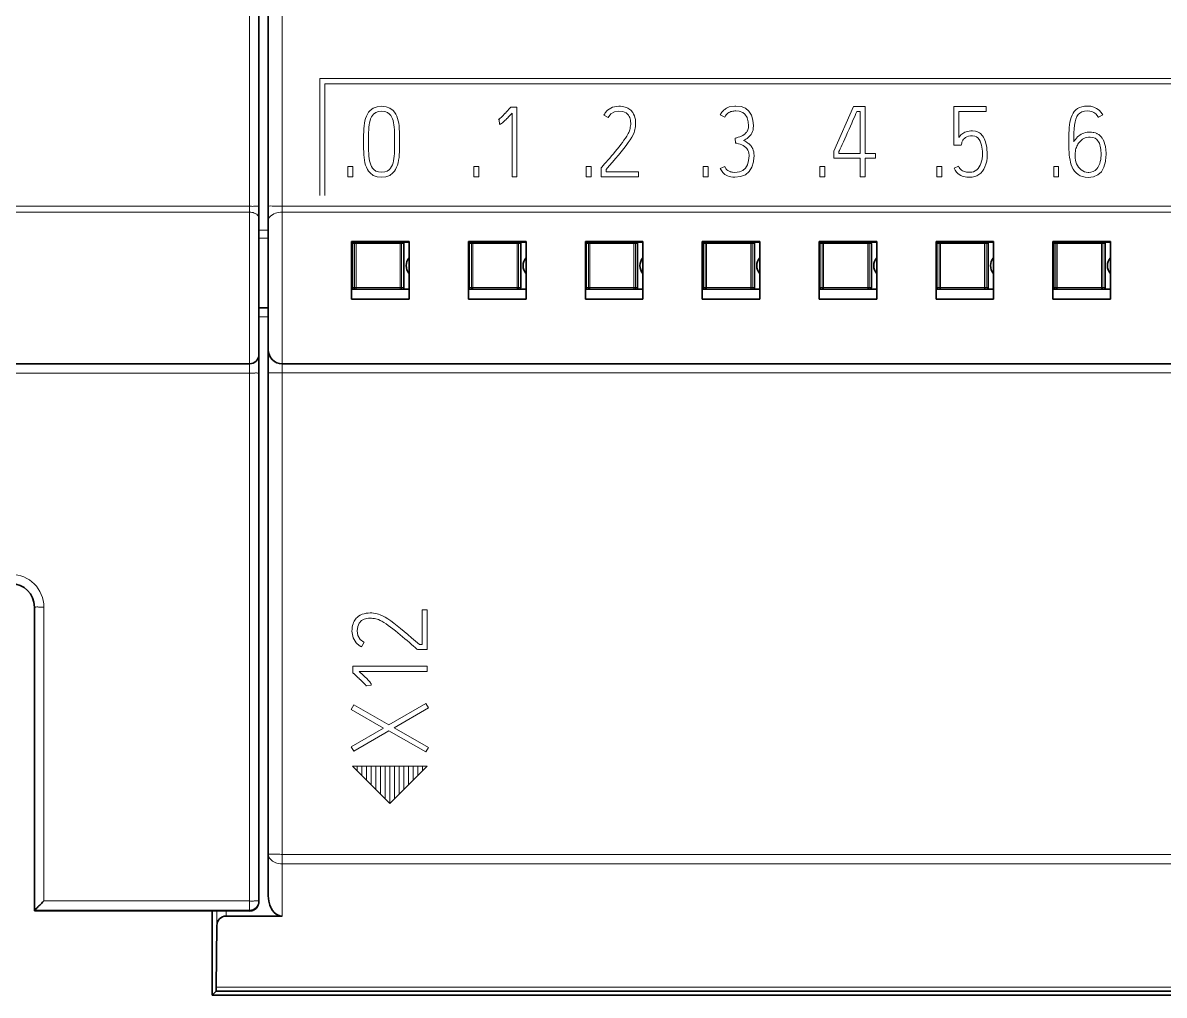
# Model space of a CAD drawing. Header units: millimetres. Extents: x -159 to 71007, y -220 to 29306.
# Drawn here: x 68997.5 to 69094.6, y 27949.7 to 28032.5 of the extents above; entities that cross this region are included whole.
import ezdxf

# ---------------------------------------------------------------- set-up
doc = ezdxf.new("R2010")
doc.units = ezdxf.units.MM
doc.layers.add('Layer 1', color=7, linetype='Continuous')

msp = doc.modelspace()

# ---------------------------------------------------------------- linework, layer by layer
at = {"layer": 'Layer 1', "color": 7, "lineweight": 35}
for points in [[(69018.364, 28167.017), (69018.364, 27958.176)], [(69017.568, 27957.689), (69017.568, 28163.795)], [(69025.463, 28013.853), (69030.362, 28013.853)], [(69025.463, 28008.953), (69025.463, 28013.853)], [(69025.464, 28013.791), (69030.362, 28013.791)], [(69025.526, 28013.672), (69025.528, 28013.683), (69025.531, 28013.702), (69025.535, 28013.713), (69025.543, 28013.731), (69025.55, 28013.742), (69025.562, 28013.756), (69025.57, 28013.764), (69025.585, 28013.776), (69025.597, 28013.781), (69025.614, 28013.787), (69025.626, 28013.789), (69025.644, 28013.791)], [(69025.526, 28013.672), (69025.526, 28009.931)], [(69029.783, 28013.791), (69029.796, 28013.789), (69029.815, 28013.786), (69029.826, 28013.783), (69029.844, 28013.774), (69029.854, 28013.768), (69029.867, 28013.756), (69029.876, 28013.747), (69029.887, 28013.731), (69029.894, 28013.719), (69029.9, 28013.702), (69029.902, 28013.69), (69029.904, 28013.672)], [(69029.902, 28013.672), (69029.902, 28009.931)], [(69030.362, 28013.853), (69030.362, 28008.953)], [(69035.41, 28013.853), (69040.31, 28013.853)], [(69035.41, 28013.853), (69035.41, 28008.953)], [(69035.41, 28013.791), (69040.31, 28013.791)], [(69035.473, 28013.672), (69035.473, 28013.683), (69035.476, 28013.702), (69035.479, 28013.713), (69035.488, 28013.731), (69035.494, 28013.742), (69035.506, 28013.756), (69035.516, 28013.764), (69035.531, 28013.776), (69035.543, 28013.781), (69035.562, 28013.787), (69035.574, 28013.789), (69035.592, 28013.791)], [(69035.473, 28013.672), (69035.473, 28009.931)], [(69039.731, 28013.791), (69039.742, 28013.789), (69039.761, 28013.786), (69039.773, 28013.783), (69039.79, 28013.774), (69039.801, 28013.768), (69039.815, 28013.756), (69039.823, 28013.747), (69039.835, 28013.731), (69039.84, 28013.719), (69039.847, 28013.702), (69039.851, 28013.69), (69039.852, 28013.672)], [(69039.849, 28013.672), (69039.849, 28009.931)], [(69040.31, 28008.953), (69040.31, 28013.853)], [(69045.356, 28013.853), (69050.257, 28013.853)], [(69045.356, 28008.953), (69045.356, 28013.853)], [(69045.359, 28013.791), (69050.257, 28013.791)], [(69045.421, 28013.672), (69045.422, 28013.683), (69045.426, 28013.702), (69045.429, 28013.713), (69045.437, 28013.731), (69045.444, 28013.742), (69045.456, 28013.756), (69045.465, 28013.764), (69045.48, 28013.776), (69045.491, 28013.781), (69045.509, 28013.787), (69045.52, 28013.789), (69045.539, 28013.791)], [(69045.421, 28013.672), (69045.421, 28009.931)], [(69049.677, 28013.791), (69049.691, 28013.789), (69049.709, 28013.786), (69049.721, 28013.783), (69049.738, 28013.774), (69049.748, 28013.768), (69049.761, 28013.756), (69049.77, 28013.747), (69049.78, 28013.731), (69049.787, 28013.719), (69049.794, 28013.702), (69049.795, 28013.69), (69049.797, 28013.672)], [(69049.797, 28013.672), (69049.797, 28009.931)], [(69050.257, 28008.953), (69050.257, 28013.853)], [(69055.305, 28013.853), (69060.205, 28013.853)], [(69055.305, 28013.853), (69055.305, 28008.953)], [(69055.305, 28013.791), (69060.205, 28013.791)], [(69055.367, 28013.672), (69055.367, 28013.683), (69055.371, 28013.702), (69055.374, 28013.713), (69055.382, 28013.731), (69055.389, 28013.742), (69055.401, 28013.756), (69055.411, 28013.764), (69055.426, 28013.776), (69055.438, 28013.781), (69055.456, 28013.787), (69055.468, 28013.789), (69055.486, 28013.791)], [(69055.367, 28013.672), (69055.367, 28009.931)], [(69059.625, 28013.791), (69059.637, 28013.789), (69059.656, 28013.786), (69059.667, 28013.783), (69059.684, 28013.774), (69059.696, 28013.768), (69059.71, 28013.756), (69059.718, 28013.747), (69059.73, 28013.731), (69059.735, 28013.719), (69059.741, 28013.702), (69059.745, 28013.69), (69059.747, 28013.672)], [(69059.743, 28013.672), (69059.743, 28009.931)], [(69060.205, 28013.853), (69060.205, 28008.953)], [(69065.251, 28013.853), (69070.151, 28013.853)], [(69065.251, 28013.853), (69065.251, 28008.953)], [(69065.253, 28013.791), (69070.151, 28013.791)], [(69065.315, 28013.672), (69065.317, 28013.683), (69065.32, 28013.702), (69065.324, 28013.713), (69065.332, 28013.731), (69065.339, 28013.742), (69065.35, 28013.756), (69065.359, 28013.764), (69065.374, 28013.776), (69065.386, 28013.781), (69065.403, 28013.787), (69065.414, 28013.789), (69065.433, 28013.791)], [(69065.315, 28013.672), (69065.315, 28009.931)], [(69069.572, 28013.791), (69069.585, 28013.789), (69069.604, 28013.786), (69069.616, 28013.783), (69069.632, 28013.774), (69069.642, 28013.768), (69069.656, 28013.756), (69069.664, 28013.747), (69069.674, 28013.731), (69069.681, 28013.719), (69069.688, 28013.702), (69069.69, 28013.69), (69069.691, 28013.672)], [(69069.691, 28013.672), (69069.691, 28009.931)], [(69070.151, 28008.953), (69070.151, 28013.853)], [(69075.199, 28013.853), (69080.099, 28013.853)], [(69075.199, 28008.953), (69075.199, 28013.853)], [(69075.199, 28013.791), (69080.099, 28013.791)], [(69075.262, 28013.672), (69075.262, 28013.683), (69075.265, 28013.702), (69075.268, 28013.713), (69075.277, 28013.731), (69075.284, 28013.742), (69075.295, 28013.756), (69075.306, 28013.764), (69075.321, 28013.776), (69075.332, 28013.781), (69075.351, 28013.787), (69075.362, 28013.789), (69075.381, 28013.791)], [(69075.262, 28013.672), (69075.262, 28009.931)], [(69079.519, 28013.791), (69079.532, 28013.789), (69079.55, 28013.786), (69079.562, 28013.783), (69079.578, 28013.774), (69079.591, 28013.768), (69079.604, 28013.756), (69079.613, 28013.747), (69079.624, 28013.731), (69079.629, 28013.719), (69079.636, 28013.702), (69079.639, 28013.69), (69079.641, 28013.672)], [(69079.637, 28013.672), (69079.637, 28009.931)], [(69080.099, 28013.853), (69080.099, 28008.953)], [(69085.146, 28013.853), (69090.045, 28013.853)], [(69085.146, 28013.853), (69085.146, 28008.953)], [(69085.147, 28013.791), (69090.045, 28013.791)], [(69085.209, 28013.672), (69085.211, 28013.683), (69085.215, 28013.702), (69085.218, 28013.713), (69085.226, 28013.731), (69085.233, 28013.742), (69085.245, 28013.756), (69085.253, 28013.764), (69085.268, 28013.776), (69085.28, 28013.781), (69085.297, 28013.787), (69085.309, 28013.789), (69085.327, 28013.791)], [(69085.209, 28013.672), (69085.209, 28009.931)], [(69089.466, 28013.791), (69089.479, 28013.789), (69089.498, 28013.786), (69089.509, 28013.783), (69089.527, 28013.774), (69089.537, 28013.768), (69089.55, 28013.756), (69089.559, 28013.747), (69089.568, 28013.731), (69089.575, 28013.719), (69089.582, 28013.702), (69089.586, 28013.69), (69089.588, 28013.672)], [(69089.586, 28013.672), (69089.586, 28009.931)], [(69090.047, 28008.953), (69090.047, 28013.853)], [(69030.359, 28009.812), (69025.466, 28009.812)], [(69025.646, 28009.812), (69025.633, 28009.812), (69025.614, 28009.816), (69025.602, 28009.819), (69025.585, 28009.826), (69025.575, 28009.833), (69025.562, 28009.844), (69025.553, 28009.853), (69025.543, 28009.87), (69025.537, 28009.881), (69025.53, 28009.899), (69025.528, 28009.91), (69025.526, 28009.929)], [(69029.902, 28009.932), (69029.9, 28009.92), (69029.898, 28009.902), (69029.894, 28009.89), (69029.885, 28009.873), (69029.878, 28009.862), (69029.867, 28009.848), (69029.859, 28009.84), (69029.844, 28009.828), (69029.832, 28009.822), (69029.815, 28009.816), (69029.803, 28009.812), (69029.785, 28009.811)], [(69040.307, 28009.812), (69035.416, 28009.812)], [(69035.592, 28009.812), (69035.581, 28009.812), (69035.562, 28009.816), (69035.55, 28009.819), (69035.534, 28009.826), (69035.522, 28009.833), (69035.508, 28009.844), (69035.5, 28009.853), (69035.488, 28009.87), (69035.483, 28009.881), (69035.476, 28009.899), (69035.473, 28009.91), (69035.471, 28009.929)], [(69039.849, 28009.932), (69039.849, 28009.92), (69039.845, 28009.902), (69039.842, 28009.89), (69039.834, 28009.873), (69039.827, 28009.862), (69039.815, 28009.848), (69039.805, 28009.84), (69039.79, 28009.828), (69039.778, 28009.822), (69039.76, 28009.816), (69039.748, 28009.812), (69039.729, 28009.811)], [(69050.254, 28009.812), (69045.36, 28009.812)], [(69045.54, 28009.812), (69045.527, 28009.812), (69045.509, 28009.816), (69045.496, 28009.819), (69045.48, 28009.826), (69045.47, 28009.833), (69045.456, 28009.844), (69045.448, 28009.853), (69045.436, 28009.87), (69045.429, 28009.881), (69045.422, 28009.899), (69045.421, 28009.91), (69045.419, 28009.929)], [(69049.797, 28009.932), (69049.795, 28009.92), (69049.792, 28009.902), (69049.788, 28009.89), (69049.78, 28009.873), (69049.773, 28009.862), (69049.761, 28009.848), (69049.753, 28009.84), (69049.738, 28009.828), (69049.726, 28009.822), (69049.707, 28009.816), (69049.696, 28009.812), (69049.677, 28009.811)], [(69060.201, 28009.812), (69055.31, 28009.812)], [(69055.486, 28009.812), (69055.475, 28009.812), (69055.456, 28009.816), (69055.445, 28009.819), (69055.427, 28009.826), (69055.416, 28009.833), (69055.403, 28009.844), (69055.394, 28009.853), (69055.384, 28009.87), (69055.377, 28009.881), (69055.371, 28009.899), (69055.367, 28009.91), (69055.365, 28009.929)], [(69059.743, 28009.932), (69059.743, 28009.92), (69059.74, 28009.902), (69059.736, 28009.89), (69059.728, 28009.873), (69059.721, 28009.862), (69059.71, 28009.848), (69059.701, 28009.84), (69059.684, 28009.828), (69059.672, 28009.822), (69059.654, 28009.816), (69059.642, 28009.812), (69059.623, 28009.811)], [(69070.147, 28009.812), (69065.254, 28009.812)], [(69065.435, 28009.812), (69065.421, 28009.812), (69065.403, 28009.816), (69065.391, 28009.819), (69065.374, 28009.826), (69065.364, 28009.833), (69065.35, 28009.844), (69065.342, 28009.853), (69065.331, 28009.87), (69065.324, 28009.881), (69065.317, 28009.899), (69065.315, 28009.91), (69065.313, 28009.929)], [(69069.691, 28009.932), (69069.69, 28009.92), (69069.686, 28009.902), (69069.683, 28009.89), (69069.674, 28009.873), (69069.668, 28009.862), (69069.656, 28009.848), (69069.647, 28009.84), (69069.632, 28009.828), (69069.62, 28009.822), (69069.602, 28009.816), (69069.59, 28009.812), (69069.572, 28009.811)], [(69080.096, 28009.812), (69075.204, 28009.812)], [(69075.381, 28009.812), (69075.369, 28009.812), (69075.351, 28009.816), (69075.339, 28009.819), (69075.322, 28009.826), (69075.312, 28009.833), (69075.297, 28009.844), (69075.288, 28009.853), (69075.278, 28009.87), (69075.271, 28009.881), (69075.265, 28009.899), (69075.262, 28009.91), (69075.26, 28009.929)], [(69079.637, 28009.932), (69079.637, 28009.92), (69079.634, 28009.902), (69079.631, 28009.89), (69079.622, 28009.873), (69079.616, 28009.862), (69079.604, 28009.848), (69079.595, 28009.84), (69079.578, 28009.828), (69079.567, 28009.822), (69079.55, 28009.816), (69079.536, 28009.812), (69079.518, 28009.811)], [(69090.042, 28009.812), (69085.149, 28009.812)], [(69085.329, 28009.812), (69085.316, 28009.812), (69085.297, 28009.816), (69085.285, 28009.819), (69085.268, 28009.826), (69085.259, 28009.833), (69085.245, 28009.844), (69085.237, 28009.853), (69085.224, 28009.87), (69085.22, 28009.881), (69085.213, 28009.899), (69085.211, 28009.91), (69085.209, 28009.929)], [(69089.586, 28009.932), (69089.584, 28009.92), (69089.581, 28009.902), (69089.577, 28009.89), (69089.568, 28009.873), (69089.562, 28009.862), (69089.55, 28009.848), (69089.542, 28009.84), (69089.527, 28009.828), (69089.515, 28009.822), (69089.496, 28009.816), (69089.485, 28009.812), (69089.466, 28009.811)], [(69025.463, 28008.953), (69030.362, 28008.953)], [(69035.41, 28008.953), (69040.31, 28008.953)], [(69045.356, 28008.953), (69050.257, 28008.953)], [(69055.305, 28008.953), (69060.205, 28008.953)], [(69065.251, 28008.953), (69070.151, 28008.953)], [(69075.199, 28008.953), (69080.099, 28008.953)], [(69085.146, 28008.953), (69090.045, 28008.953)], [(69017.568, 28008.221), (69018.364, 28008.221)], [(68879.102, 28003.446), (69016.773, 28003.446)], [(69019.559, 28003.446), (69203.78, 28003.446)], [(68998.468, 27956.892), (68998.468, 27982.756)], [(68999.265, 27957.743), (68999.241, 27957.719), (68999.164, 27957.64), (68999.085, 27957.561), (68999.005, 27957.483), (68998.999, 27957.476), (68998.916, 27957.399), (68998.837, 27957.322), (68998.763, 27957.241), (68998.729, 27957.202), (68998.657, 27957.119), (68998.564, 27957.047), (68998.548, 27957.038), (68998.47, 27956.961)], [(69017.517, 27957.411), (69017.504, 27957.377), (69017.461, 27957.291), (69017.446, 27957.266), (69017.391, 27957.187), (69017.325, 27957.116), (69017.252, 27957.054), (69017.171, 27957), (69017.143, 27956.985), (69017.056, 27956.945), (69016.963, 27956.916), (69016.869, 27956.897), (69016.774, 27956.89)], [(69017.568, 27957.689), (69017.568, 27957.66), (69017.566, 27957.633), (69017.564, 27957.605), (69017.561, 27957.576), (69017.557, 27957.548), (69017.551, 27957.52), (69017.544, 27957.492), (69017.535, 27957.465), (69017.527, 27957.438), (69017.517, 27957.411)], [(69019.559, 27956.455), (69019.426, 27956.464), (69019.205, 27956.532), (69019.051, 27956.618), (69018.875, 27956.766), (69018.73, 27956.938), (69018.61, 27957.135), (69018.587, 27957.182), (69018.497, 27957.394), (69018.432, 27957.615), (69018.41, 27957.719), (69018.378, 27957.947), (69018.367, 27958.178)], [(68998.468, 27956.892), (69016.773, 27956.892)], [(69013.589, 27949.73), (69013.589, 27956.892)], [(69019.559, 27956.455), (69014.784, 27956.455)], [(69013.939, 27950.407), (69013.987, 27955.664)], [(69013.589, 27949.73), (69013.931, 27950.072)], [(69194.628, 27949.73), (69013.589, 27949.73)], [(69013.931, 27950.074), (69013.934, 27950.079), (69013.932, 27950.114), (69013.931, 27950.128), (69013.93, 27950.161), (69013.932, 27950.195), (69013.936, 27950.227), (69013.938, 27950.241), (69013.939, 27950.272), (69013.941, 27950.306), (69013.939, 27950.34), (69013.939, 27950.374), (69013.939, 27950.407)], [(69115.682, 27950.074), (69013.931, 27950.074)]]:
    msp.add_lwpolyline(points, dxfattribs=at)
at = {"layer": 'Layer 1', "color": 7, "lineweight": 18}
for points in [[(69019.559, 28167.027), (69019.559, 27956.455)], [(69016.773, 27956.892), (69016.773, 28164.59)], [(69029.532, 28022.383), (69029.53, 28022.664), (69029.527, 28022.936), (69029.523, 28023.197), (69029.513, 28023.448), (69029.495, 28023.687), (69029.466, 28023.913), (69029.427, 28024.126), (69029.373, 28024.329), (69029.306, 28024.517), (69029.221, 28024.693), (69029.114, 28024.852), (69028.986, 28024.998), (69028.717, 28025.2), (69028.391, 28025.322), (69028.011, 28025.363), (69027.63, 28025.322), (69027.305, 28025.2), (69027.034, 28024.998), (69026.906, 28024.852), (69026.8, 28024.693), (69026.715, 28024.517), (69026.648, 28024.329), (69026.593, 28024.126), (69026.55, 28023.913), (69026.52, 28023.687), (69026.498, 28023.448), (69026.488, 28023.197), (69026.483, 28022.936), (69026.48, 28022.664), (69026.48, 28022.383)], [(69047.117, 28019.974), (69047.387, 28020.291), (69047.649, 28020.601), (69047.909, 28020.906), (69048.16, 28021.201), (69048.395, 28021.486), (69048.617, 28021.76), (69048.822, 28022.021), (69049.005, 28022.27), (69049.166, 28022.506), (69049.305, 28022.727), (69049.413, 28022.932), (69049.493, 28023.122), (69049.536, 28023.242), (69049.569, 28023.37), (69049.596, 28023.505), (69049.618, 28023.643), (69049.63, 28023.783), (69049.633, 28023.926), (69049.626, 28024.086), (69049.608, 28024.244), (69049.576, 28024.403), (69049.529, 28024.556), (69049.462, 28024.701), (69049.378, 28024.837), (69049.33, 28024.9), (69049.275, 28024.962), (69049.212, 28025.026), (69049.14, 28025.087), (69049.058, 28025.144), (69048.966, 28025.196), (69048.864, 28025.244), (69048.753, 28025.285), (69048.63, 28025.322), (69048.496, 28025.349), (69048.352, 28025.366), (69048.192, 28025.371), (69047.661, 28025.287), (69047.239, 28025.031), (69047.13, 28024.921)], [(69058.812, 28022.458), (69058.911, 28022.51), (69059.011, 28022.566), (69059.11, 28022.629), (69059.206, 28022.697), (69059.298, 28022.776), (69059.383, 28022.865), (69059.46, 28022.964), (69059.526, 28023.076), (69059.582, 28023.2), (69059.623, 28023.34), (69059.647, 28023.5), (69059.656, 28023.684), (69059.657, 28023.697), (69059.614, 28024.189), (69059.484, 28024.608), (69059.268, 28024.943), (69058.972, 28025.187), (69058.603, 28025.334), (69058.16, 28025.383), (69058.076, 28025.381), (69057.588, 28025.299), (69057.412, 28025.226)], [(69066.508, 28021.554), (69068.178, 28025.329)], [(69068.178, 28025.329), (69069.164, 28025.329)], [(69069.164, 28025.329), (69069.164, 28021.355)], [(69076.719, 28025.329), (69079.476, 28025.329)], [(69076.719, 28022.051), (69076.719, 28025.329)], [(69079.476, 28025.329), (69079.476, 28024.915)], [(69089.398, 28024.619), (69089.254, 28024.843), (69089.074, 28025.029), (69088.86, 28025.179), (69088.618, 28025.29), (69088.357, 28025.356), (69088.075, 28025.378), (69087.823, 28025.365), (69087.601, 28025.322), (69087.407, 28025.253), (69087.239, 28025.161), (69087.091, 28025.048), (69086.965, 28024.915), (69086.857, 28024.763), (69086.768, 28024.595), (69086.695, 28024.409), (69086.638, 28024.211), (69086.592, 28024.002), (69086.559, 28023.781), (69086.535, 28023.552), (69086.518, 28023.315), (69086.51, 28023.07), (69086.507, 28022.821), (69086.503, 28022.572), (69086.501, 28022.325), (69086.503, 28022.12), (69086.507, 28021.906), (69086.51, 28021.686), (69086.52, 28021.46), (69086.538, 28021.234), (69086.564, 28021.011), (69086.601, 28020.79), (69086.65, 28020.576), (69086.71, 28020.368), (69086.784, 28020.172), (69086.845, 28020.05)], [(69026.899, 28022.383), (69026.901, 28022.643), (69026.904, 28022.89), (69026.907, 28023.128), (69026.916, 28023.353), (69026.931, 28023.569), (69026.953, 28023.773), (69026.983, 28023.963), (69027.024, 28024.14), (69027.076, 28024.302), (69027.143, 28024.45), (69027.227, 28024.583), (69027.329, 28024.701), (69027.507, 28024.834), (69027.733, 28024.915), (69028.007, 28024.942), (69028.277, 28024.915), (69028.503, 28024.834), (69028.685, 28024.701), (69028.783, 28024.583), (69028.865, 28024.45), (69028.932, 28024.302), (69028.986, 28024.14), (69029.03, 28023.963), (69029.06, 28023.773), (69029.082, 28023.569), (69029.097, 28023.353), (69029.105, 28023.128), (69029.111, 28022.89), (69029.112, 28022.643), (69029.114, 28022.383)], [(69038.949, 28025.23), (69038.944, 28025.223), (69038.85, 28025.119), (69038.843, 28025.112), (69038.749, 28025.007), (69038.74, 28024.999), (69038.645, 28024.895), (69038.638, 28024.888), (69038.542, 28024.785), (69038.54, 28024.784), (69038.442, 28024.681), (69038.348, 28024.583), (69038.261, 28024.494), (69038.178, 28024.414), (69038.104, 28024.346), (69038.04, 28024.29), (69037.991, 28024.251), (69037.956, 28024.228)], [(69038.031, 28023.823), (69038.055, 28023.825), (69038.084, 28023.832), (69038.117, 28023.84), (69038.159, 28023.858), (69038.217, 28023.895), (69038.287, 28023.95), (69038.373, 28024.024), (69038.478, 28024.12), (69038.494, 28024.137), (69038.599, 28024.239), (69038.641, 28024.281), (69038.744, 28024.386), (69038.814, 28024.46), (69038.916, 28024.566), (69038.917, 28024.566), (69039.017, 28024.674), (69039.116, 28024.782)], [(69038.949, 28025.23), (69039.008, 28025.296)], [(69039.008, 28025.296), (69039.531, 28025.296)], [(69039.116, 28019.353), (69039.116, 28024.784)], [(69039.531, 28025.296), (69039.531, 28019.351)], [(69047.299, 28024.403), (69046.927, 28024.593)], [(69047.134, 28024.911), (69047.11, 28024.883), (69047.086, 28024.852), (69047.063, 28024.822), (69047.041, 28024.791), (69047.019, 28024.758), (69046.999, 28024.726), (69046.981, 28024.694), (69046.962, 28024.66), (69046.945, 28024.627), (69046.928, 28024.593)], [(69047.299, 28024.403), (69047.306, 28024.413), (69047.524, 28024.706), (69047.821, 28024.888), (69047.833, 28024.891), (69048.193, 28024.948), (69048.543, 28024.91), (69048.823, 28024.792), (69049.029, 28024.593), (69049.089, 28024.495), (69049.136, 28024.392), (69049.17, 28024.283), (69049.192, 28024.169), (69049.206, 28024.051), (69049.21, 28023.931), (69049.208, 28023.81), (69049.195, 28023.692), (69049.177, 28023.576), (69049.153, 28023.463), (69049.127, 28023.358), (69049.095, 28023.261), (69049.04, 28023.128), (69049.005, 28023.054)], [(69057.41, 28025.223), (69057.351, 28025.191), (69057.279, 28025.147), (69057.21, 28025.098), (69057.144, 28025.046), (69057.131, 28025.035), (69057.068, 28024.977), (69057.011, 28024.915), (69056.959, 28024.851), (69056.912, 28024.782), (69056.868, 28024.71), (69056.831, 28024.634)], [(69057.213, 28024.445), (69056.832, 28024.635)], [(69057.213, 28024.445), (69057.272, 28024.548), (69057.336, 28024.637), (69057.409, 28024.712), (69057.484, 28024.775), (69057.564, 28024.828), (69057.645, 28024.869), (69057.728, 28024.902), (69057.815, 28024.927), (69057.902, 28024.943), (69057.989, 28024.955), (69058.076, 28024.962), (69058.16, 28024.965), (69058.431, 28024.942), (69058.758, 28024.822), (69058.921, 28024.688), (69059.115, 28024.394), (69059.126, 28024.368), (69059.216, 28024.03), (69059.235, 28023.682), (69059.222, 28023.512), (69059.189, 28023.362), (69059.148, 28023.266)], [(69066.921, 28021.464), (69066.937, 28021.501), (69066.978, 28021.59), (69067.04, 28021.73), (69067.119, 28021.908), (69067.21, 28022.112), (69067.313, 28022.341), (69067.424, 28022.59), (69067.542, 28022.855), (69067.665, 28023.131), (69067.79, 28023.411), (69067.909, 28023.678), (69068.022, 28023.934), (69068.126, 28024.174), (69068.221, 28024.39), (69068.305, 28024.583), (69068.374, 28024.741), (69068.423, 28024.852), (69068.45, 28024.915)], [(69068.741, 28024.915), (69068.452, 28024.915)], [(69068.741, 28021.355), (69068.741, 28024.915)], [(69079.476, 28024.915), (69077.133, 28024.915)], [(69077.133, 28024.915), (69077.133, 28022.713)], [(69086.923, 28022.325), (69086.926, 28022.727), (69086.934, 28023.099), (69086.951, 28023.439), (69086.98, 28023.749), (69087.028, 28024.026), (69087.096, 28024.27), (69087.185, 28024.479), (69087.3, 28024.651), (69087.44, 28024.787), (69087.61, 28024.886), (69087.821, 28024.945), (69088.072, 28024.965), (69088.274, 28024.948), (69088.462, 28024.902), (69088.636, 28024.822), (69088.789, 28024.714), (69088.917, 28024.579), (69089.018, 28024.416)], [(69089.398, 28024.619), (69089.018, 28024.42)], [(69038.008, 28024.244), (69037.957, 28024.228)], [(69038.031, 28023.823), (69038.008, 28024.246)], [(69049.005, 28023.052), (69048.966, 28022.98), (69048.872, 28022.818), (69048.761, 28022.646), (69048.639, 28022.467), (69048.506, 28022.284), (69048.365, 28022.095), (69048.215, 28021.903), (69048.057, 28021.708), (69047.895, 28021.514), (69047.735, 28021.324), (69047.577, 28021.137), (69047.422, 28020.957), (69047.272, 28020.781), (69047.125, 28020.613), (69046.989, 28020.455), (69046.864, 28020.312), (69046.753, 28020.181)], [(69059.147, 28023.266), (69059.13, 28023.235), (69059.126, 28023.229), (69059.054, 28023.126), (69059.051, 28023.122), (69058.965, 28023.032), (69058.961, 28023.028), (69058.864, 28022.949), (69058.859, 28022.945), (69058.751, 28022.88), (69058.743, 28022.877), (69058.63, 28022.823), (69058.617, 28022.816), (69058.499, 28022.772), (69058.484, 28022.767), (69058.364, 28022.728), (69058.35, 28022.725), (69058.231, 28022.688), (69058.219, 28022.685), (69058.099, 28022.649)], [(69058.124, 28022.233), (69058.101, 28022.646)], [(69059.597, 28021.75), (69059.588, 28021.769), (69059.538, 28021.865), (69059.529, 28021.88), (69059.468, 28021.969), (69059.458, 28021.983), (69059.388, 28022.065), (69059.375, 28022.08), (69059.295, 28022.154), (69059.275, 28022.171), (69059.189, 28022.235), (69059.162, 28022.252), (69059.071, 28022.311), (69059.039, 28022.331), (69058.945, 28022.385), (69058.906, 28022.407), (69058.812, 28022.459)], [(69076.735, 28020.089), (69076.83, 28019.911), (69076.935, 28019.761), (69077.054, 28019.641), (69077.178, 28019.547), (69077.305, 28019.471), (69077.434, 28019.414), (69077.563, 28019.373), (69077.685, 28019.344), (69077.803, 28019.331), (69077.911, 28019.325), (69078.002, 28019.321), (69078.076, 28019.319), (69078.285, 28019.334), (69078.484, 28019.378), (69078.671, 28019.451), (69078.844, 28019.554), (69078.999, 28019.682), (69079.138, 28019.837), (69079.257, 28020.017), (69079.36, 28020.22), (69079.444, 28020.446), (69079.506, 28020.694), (69079.543, 28020.961), (69079.556, 28021.25), (69079.556, 28021.27), (69079.519, 28021.846), (69079.41, 28022.344), (69079.301, 28022.616)], [(69079.302, 28022.616), (69079.23, 28022.743), (69079.161, 28022.846), (69078.982, 28023.037), (69078.908, 28023.094), (69078.674, 28023.213), (69078.566, 28023.242), (69078.307, 28023.271), (69078.157, 28023.266), (69078.017, 28023.25), (69077.887, 28023.225), (69077.768, 28023.192), (69077.66, 28023.15), (69077.56, 28023.1), (69077.471, 28023.045), (69077.389, 28022.986), (69077.313, 28022.922), (69077.246, 28022.855), (69077.185, 28022.786), (69077.131, 28022.715)], [(69077.382, 28022.233), (69077.386, 28022.257), (69077.397, 28022.296), (69077.416, 28022.351), (69077.445, 28022.417), (69077.489, 28022.486), (69077.547, 28022.558), (69077.623, 28022.631), (69077.717, 28022.698), (69077.83, 28022.759), (69077.965, 28022.806), (69078.125, 28022.834), (69078.31, 28022.845), (69078.486, 28022.824), (69078.634, 28022.764), (69078.756, 28022.663), (69078.859, 28022.533), (69078.944, 28022.386), (69079.011, 28022.223), (69079.063, 28022.051), (69079.1, 28021.876), (69079.124, 28021.697), (69079.138, 28021.527), (69079.146, 28021.377), (69079.149, 28021.246), (69079.141, 28021.051), (69079.134, 28020.987)], [(69086.843, 28020.054), (69086.877, 28019.995), (69086.99, 28019.83), (69087.123, 28019.683), (69087.278, 28019.558), (69087.455, 28019.454), (69087.657, 28019.377), (69087.889, 28019.329), (69088.15, 28019.312), (69088.595, 28019.366), (69088.967, 28019.527), (69089.269, 28019.793), (69089.49, 28020.173), (69089.623, 28020.672), (69089.631, 28020.722), (69089.668, 28021.292), (69089.666, 28021.383), (69089.612, 28021.95), (69089.448, 28022.469), (69089.41, 28022.538)], [(69088.14, 28023.153), (69088.061, 28023.146), (69087.91, 28023.12), (69087.761, 28023.077), (69087.697, 28023.054), (69087.557, 28022.988), (69087.428, 28022.905), (69087.361, 28022.853), (69087.246, 28022.749), (69087.14, 28022.638), (69087.057, 28022.54), (69086.985, 28022.436), (69086.924, 28022.322)], [(69088.206, 28019.735), (69088.149, 28019.734), (69087.984, 28019.747), (69087.829, 28019.789), (69087.686, 28019.862), (69087.554, 28019.954), (69087.436, 28020.062), (69087.33, 28020.185), (69087.239, 28020.32), (69087.162, 28020.464), (69087.103, 28020.619), (69087.059, 28020.778), (69087.032, 28020.933), (69087.024, 28021.083), (69087.027, 28021.243), (69087.037, 28021.388), (69087.054, 28021.521), (69087.076, 28021.644), (69087.104, 28021.756), (69087.14, 28021.861), (69087.181, 28021.957), (69087.226, 28022.046), (69087.276, 28022.129), (69087.33, 28022.208), (69087.389, 28022.287), (69087.453, 28022.364), (69087.662, 28022.555), (69087.901, 28022.676), (69088.172, 28022.728)], [(69088.14, 28023.153), (69088.289, 28023.161)], [(69088.305, 28022.739), (69088.172, 28022.73)], [(69088.305, 28022.739), (69088.531, 28022.717), (69088.725, 28022.651), (69088.885, 28022.542), (69089.084, 28022.255), (69089.095, 28022.229), (69089.203, 28021.837), (69089.222, 28021.694), (69089.242, 28021.29), (69089.239, 28021.15), (69089.227, 28020.995), (69089.209, 28020.825), (69089.178, 28020.652), (69089.129, 28020.482), (69089.063, 28020.316), (69088.978, 28020.163), (69088.868, 28020.025), (69088.736, 28019.904), (69088.575, 28019.809), (69088.379, 28019.752), (69088.206, 28019.734)], [(69089.405, 28022.536), (69089.342, 28022.641), (69089.259, 28022.749), (69089.166, 28022.846), (69089.143, 28022.868), (69089.037, 28022.952), (69088.922, 28023.022), (69088.885, 28023.04), (69088.76, 28023.089), (69088.631, 28023.126), (69088.558, 28023.142), (69088.423, 28023.16), (69088.289, 28023.161)], [(69026.478, 28022.292), (69026.478, 28022.383)], [(69026.478, 28022.292), (69026.478, 28022.011), (69026.482, 28021.741), (69026.487, 28021.482), (69026.497, 28021.234), (69026.519, 28020.997), (69026.549, 28020.771), (69026.591, 28020.558), (69026.646, 28020.355), (69026.714, 28020.166), (69026.8, 28019.991), (69026.909, 28019.831), (69027.04, 28019.687), (69027.307, 28019.484), (69027.628, 28019.363), (69028.009, 28019.321), (69028.385, 28019.363), (69028.705, 28019.484), (69028.969, 28019.687), (69029.097, 28019.831), (69029.205, 28019.991), (69029.292, 28020.166), (69029.363, 28020.355), (69029.421, 28020.558), (69029.463, 28020.771), (69029.495, 28020.997), (69029.515, 28021.234), (69029.527, 28021.482), (69029.53, 28021.741), (69029.534, 28022.011), (69029.535, 28022.292)], [(69029.118, 28022.292), (69029.116, 28022.041), (69029.114, 28021.799), (69029.109, 28021.563), (69029.101, 28021.337), (69029.084, 28021.122), (69029.06, 28020.917), (69029.027, 28020.726), (69028.983, 28020.547), (69028.927, 28020.381), (69028.858, 28020.229), (69028.772, 28020.094), (69028.669, 28019.976), (69028.493, 28019.846), (69028.272, 28019.769), (69028.007, 28019.742), (69027.738, 28019.769), (69027.514, 28019.846), (69027.336, 28019.976), (69027.234, 28020.094), (69027.15, 28020.229), (69027.083, 28020.381), (69027.029, 28020.547), (69026.987, 28020.726), (69026.955, 28020.917), (69026.931, 28021.122), (69026.914, 28021.337), (69026.904, 28021.563), (69026.901, 28021.799), (69026.898, 28022.041), (69026.896, 28022.292)], [(69026.899, 28022.383), (69026.899, 28022.292)], [(69029.118, 28022.292), (69029.118, 28022.383)], [(69029.532, 28022.383), (69029.532, 28022.292)], [(69056.832, 28020.074), (69056.874, 28019.985), (69056.924, 28019.896), (69056.981, 28019.806), (69057.048, 28019.719), (69057.127, 28019.636), (69057.22, 28019.562), (69057.326, 28019.495), (69057.444, 28019.436), (69057.577, 28019.387), (69057.726, 28019.349), (69057.893, 28019.328), (69058.083, 28019.319), (69058.566, 28019.373), (69058.967, 28019.533), (69059.287, 28019.8), (69059.519, 28020.166), (69059.659, 28020.628), (69059.669, 28020.689), (69059.706, 28021.182), (69059.699, 28021.342), (69059.678, 28021.49), (69059.644, 28021.627), (69059.597, 28021.752)], [(69058.124, 28022.233), (69058.257, 28022.207), (69058.39, 28022.172), (69058.525, 28022.132), (69058.658, 28022.083), (69058.781, 28022.021), (69058.899, 28021.947), (69059.005, 28021.859), (69059.098, 28021.756), (69059.176, 28021.638), (69059.236, 28021.506), (69059.272, 28021.357), (69059.283, 28021.194), (69059.283, 28021.152), (69059.246, 28020.741), (69059.147, 28020.374), (69058.985, 28020.092), (69058.756, 28019.896), (69058.456, 28019.776), (69058.084, 28019.737), (69057.868, 28019.75), (69057.821, 28019.757)], [(69066.508, 28020.943), (69066.508, 28021.556)], [(69066.921, 28021.464), (69066.921, 28021.355)], [(69077.349, 28022.051), (69076.719, 28022.051)], [(69077.382, 28022.233), (69077.349, 28022.05)], [(69068.741, 28020.943), (69066.506, 28020.943)], [(69066.921, 28021.355), (69068.741, 28021.355)], [(69068.741, 28019.362), (69068.741, 28020.943)], [(69069.164, 28021.355), (69070.042, 28021.355)], [(69070.042, 28020.943), (69069.164, 28020.943)], [(69069.164, 28020.943), (69069.164, 28019.362)], [(69070.042, 28021.355), (69070.042, 28020.943)], [(69079.131, 28020.989), (69079.114, 28020.862), (69079.075, 28020.677), (69079.021, 28020.501), (69078.954, 28020.342), (69078.873, 28020.197), (69078.777, 28020.067), (69078.664, 28019.958), (69078.536, 28019.865), (69078.395, 28019.796), (69078.241, 28019.754), (69078.076, 28019.741), (69077.982, 28019.742), (69077.889, 28019.747), (69077.796, 28019.757), (69077.707, 28019.772), (69077.619, 28019.798), (69077.535, 28019.831), (69077.454, 28019.875), (69077.377, 28019.927), (69077.303, 28019.989), (69077.234, 28020.063), (69077.17, 28020.155), (69077.111, 28020.262)], [(69025.127, 28020.231), (69025.55, 28020.231)], [(69025.127, 28019.362), (69025.127, 28020.231)], [(69025.55, 28020.231), (69025.55, 28019.362)], [(69035.87, 28020.231), (69036.293, 28020.231)], [(69035.87, 28019.362), (69035.87, 28020.231)], [(69036.293, 28020.231), (69036.293, 28019.362)], [(69045.421, 28020.231), (69045.844, 28020.231)], [(69045.421, 28019.362), (69045.421, 28020.231)], [(69045.842, 28020.231), (69045.842, 28019.362)], [(69046.704, 28020.123), (69046.753, 28020.18)], [(69046.704, 28019.362), (69046.704, 28020.123)], [(69047.117, 28019.974), (69047.117, 28019.776)], [(69047.117, 28019.776), (69049.883, 28019.776)], [(69049.883, 28019.776), (69049.883, 28019.362)], [(69055.367, 28020.231), (69055.788, 28020.231)], [(69055.367, 28019.362), (69055.367, 28020.231)], [(69055.79, 28020.231), (69055.79, 28019.362)], [(69056.832, 28020.074), (69057.213, 28020.247)], [(69057.821, 28019.763), (69057.763, 28019.774), (69057.683, 28019.796), (69057.682, 28019.798), (69057.604, 28019.826), (69057.532, 28019.863), (69057.468, 28019.905), (69057.405, 28019.959), (69057.403, 28019.963), (69057.348, 28020.022), (69057.299, 28020.087), (69057.288, 28020.104), (69057.247, 28020.173), (69057.212, 28020.247)], [(69065.315, 28020.231), (69065.738, 28020.231)], [(69065.315, 28019.362), (69065.315, 28020.231)], [(69065.736, 28020.231), (69065.736, 28019.362)], [(69075.262, 28020.231), (69075.683, 28020.231)], [(69075.262, 28019.362), (69075.262, 28020.231)], [(69075.684, 28020.231), (69075.684, 28019.362)], [(69076.735, 28020.089), (69077.116, 28020.262)], [(69085.209, 28020.231), (69085.632, 28020.231)], [(69085.209, 28019.362), (69085.209, 28020.231)], [(69085.631, 28020.231), (69085.631, 28019.362)], [(69025.55, 28019.362), (69025.127, 28019.362)], [(69036.293, 28019.362), (69035.87, 28019.362)], [(69039.531, 28019.353), (69039.116, 28019.353)], [(69045.842, 28019.362), (69045.419, 28019.362)], [(69049.883, 28019.362), (69046.704, 28019.362)], [(69055.79, 28019.362), (69055.369, 28019.362)], [(69065.736, 28019.362), (69065.313, 28019.362)], [(69069.164, 28019.362), (69068.741, 28019.362)], [(69075.684, 28019.362), (69075.263, 28019.362)], [(69085.631, 28019.362), (69085.208, 28019.362)], [(68879.102, 28016.852), (69016.773, 28016.852)], [(69016.773, 28016.852), (69016.853, 28016.85), (69016.936, 28016.848), (69017.019, 28016.846), (69017.097, 28016.848), (69017.171, 28016.853), (69017.219, 28016.86), (69017.288, 28016.868), (69017.365, 28016.872), (69017.463, 28016.859), (69017.5, 28016.85), (69017.569, 28016.867)], [(69019.559, 28016.852), (69019.461, 28016.853), (69019.343, 28016.855), (69019.224, 28016.857), (69019.102, 28016.855), (69019.072, 28016.853), (69018.947, 28016.85), (69018.826, 28016.85), (69018.713, 28016.859), (69018.696, 28016.862), (69018.592, 28016.875), (69018.455, 28016.865), (69018.366, 28016.872)], [(69203.779, 28016.852), (69019.557, 28016.852)], [(68879.102, 28016.345), (69016.773, 28016.345)], [(69016.773, 28016.345), (69016.87, 28016.341), (69016.973, 28016.327), (69017.072, 28016.308), (69017.17, 28016.279), (69017.207, 28016.266), (69017.302, 28016.222), (69017.387, 28016.168), (69017.463, 28016.099), (69017.505, 28016.045), (69017.553, 28015.95), (69017.569, 28015.851)], [(69019.559, 28016.345), (69019.557, 28016.345), (69019.404, 28016.338), (69019.25, 28016.319), (69019.1, 28016.288), (69018.991, 28016.255), (69018.848, 28016.198), (69018.712, 28016.126), (69018.672, 28016.099), (69018.553, 28016.003), (69018.454, 28015.885), (69018.389, 28015.752), (69018.364, 28015.6)], [(69203.779, 28016.345), (69019.557, 28016.345)], [(69018.364, 28014.827), (69017.568, 28014.827)], [(69018.364, 28014.131), (69017.568, 28014.131)], [(69025.526, 28013.672), (69029.904, 28013.672)], [(69025.713, 28013.672), (69025.715, 28013.683), (69025.718, 28013.702), (69025.722, 28013.713), (69025.73, 28013.731), (69025.737, 28013.742), (69025.748, 28013.756), (69025.757, 28013.764), (69025.772, 28013.776), (69025.784, 28013.781), (69025.801, 28013.787), (69025.813, 28013.789), (69025.831, 28013.791)], [(69025.713, 28009.932), (69025.713, 28013.673)], [(69025.833, 28009.812), (69025.833, 28013.791)], [(69029.596, 28009.812), (69029.596, 28013.791)], [(69029.596, 28013.791), (69029.608, 28013.789), (69029.626, 28013.786), (69029.638, 28013.783), (69029.655, 28013.774), (69029.665, 28013.768), (69029.678, 28013.756), (69029.687, 28013.747), (69029.699, 28013.732), (69029.704, 28013.72), (69029.711, 28013.702), (69029.712, 28013.69), (69029.714, 28013.672)], [(69029.715, 28009.932), (69029.715, 28013.673)], [(69035.473, 28013.672), (69039.849, 28013.672)], [(69035.662, 28013.672), (69035.662, 28013.683), (69035.664, 28013.702), (69035.668, 28013.713), (69035.675, 28013.731), (69035.682, 28013.742), (69035.693, 28013.756), (69035.701, 28013.764), (69035.717, 28013.776), (69035.729, 28013.781), (69035.747, 28013.787), (69035.759, 28013.789), (69035.778, 28013.791)], [(69035.662, 28009.932), (69035.662, 28013.673)], [(69035.78, 28009.812), (69035.78, 28013.791)], [(69039.544, 28009.812), (69039.544, 28013.791)], [(69039.544, 28013.791), (69039.555, 28013.789), (69039.574, 28013.786), (69039.586, 28013.783), (69039.603, 28013.774), (69039.614, 28013.768), (69039.628, 28013.756), (69039.636, 28013.747), (69039.647, 28013.732), (69039.653, 28013.72), (69039.66, 28013.702), (69039.664, 28013.69), (69039.665, 28013.672)], [(69039.662, 28009.932), (69039.662, 28013.673)], [(69045.421, 28013.672), (69049.798, 28013.672)], [(69045.608, 28013.672), (69045.609, 28013.683), (69045.613, 28013.702), (69045.616, 28013.713), (69045.624, 28013.731), (69045.631, 28013.742), (69045.643, 28013.756), (69045.651, 28013.764), (69045.667, 28013.776), (69045.679, 28013.781), (69045.695, 28013.787), (69045.707, 28013.789), (69045.726, 28013.791)], [(69045.608, 28009.932), (69045.608, 28013.673)], [(69045.727, 28009.812), (69045.727, 28013.791)], [(69049.49, 28009.812), (69049.49, 28013.791)], [(69049.49, 28013.791), (69049.502, 28013.789), (69049.521, 28013.786), (69049.532, 28013.783), (69049.549, 28013.774), (69049.559, 28013.768), (69049.573, 28013.756), (69049.581, 28013.747), (69049.591, 28013.732), (69049.598, 28013.72), (69049.605, 28013.702), (69049.607, 28013.69), (69049.608, 28013.672)], [(69049.61, 28009.932), (69049.61, 28013.673)], [(69055.367, 28013.672), (69059.743, 28013.672)], [(69055.556, 28013.672), (69055.558, 28013.683), (69055.561, 28013.702), (69055.564, 28013.713), (69055.571, 28013.731), (69055.578, 28013.742), (69055.589, 28013.756), (69055.598, 28013.764), (69055.615, 28013.776), (69055.626, 28013.781), (69055.643, 28013.787), (69055.655, 28013.789), (69055.674, 28013.791)], [(69055.556, 28009.932), (69055.556, 28013.673)], [(69055.674, 28009.812), (69055.674, 28013.791)], [(69059.438, 28009.812), (69059.438, 28013.791)], [(69059.438, 28013.791), (69059.45, 28013.789), (69059.468, 28013.786), (69059.48, 28013.783), (69059.497, 28013.774), (69059.509, 28013.768), (69059.523, 28013.756), (69059.531, 28013.747), (69059.541, 28013.732), (69059.548, 28013.72), (69059.554, 28013.702), (69059.558, 28013.69), (69059.56, 28013.672)], [(69059.556, 28009.932), (69059.556, 28013.673)], [(69065.315, 28013.672), (69069.693, 28013.672)], [(69065.502, 28013.672), (69065.504, 28013.683), (69065.507, 28013.702), (69065.511, 28013.713), (69065.519, 28013.731), (69065.526, 28013.742), (69065.538, 28013.756), (69065.546, 28013.764), (69065.561, 28013.776), (69065.573, 28013.781), (69065.59, 28013.787), (69065.603, 28013.789), (69065.622, 28013.791)], [(69065.502, 28009.932), (69065.502, 28013.673)], [(69065.622, 28009.812), (69065.622, 28013.791)], [(69069.385, 28009.812), (69069.385, 28013.791)], [(69069.385, 28013.791), (69069.396, 28013.789), (69069.415, 28013.786), (69069.426, 28013.783), (69069.444, 28013.774), (69069.454, 28013.768), (69069.468, 28013.756), (69069.476, 28013.747), (69069.485, 28013.732), (69069.492, 28013.72), (69069.499, 28013.702), (69069.501, 28013.69), (69069.502, 28013.672)], [(69069.505, 28009.932), (69069.505, 28013.673)], [(69075.262, 28013.672), (69079.637, 28013.672)], [(69075.45, 28013.672), (69075.452, 28013.683), (69075.455, 28013.702), (69075.458, 28013.713), (69075.467, 28013.731), (69075.474, 28013.742), (69075.485, 28013.756), (69075.494, 28013.764), (69075.511, 28013.776), (69075.523, 28013.781), (69075.539, 28013.787), (69075.551, 28013.789), (69075.569, 28013.791)], [(69075.45, 28009.932), (69075.45, 28013.673)], [(69075.568, 28009.812), (69075.568, 28013.791)], [(69079.333, 28009.812), (69079.333, 28013.791)], [(69079.333, 28013.791), (69079.345, 28013.789), (69079.363, 28013.786), (69079.375, 28013.783), (69079.392, 28013.774), (69079.403, 28013.768), (69079.417, 28013.756), (69079.425, 28013.747), (69079.436, 28013.732), (69079.442, 28013.72), (69079.449, 28013.702), (69079.452, 28013.69), (69079.454, 28013.672)], [(69079.451, 28009.932), (69079.451, 28013.673)], [(69085.209, 28013.672), (69089.588, 28013.672)], [(69085.396, 28013.672), (69085.399, 28013.683), (69085.401, 28013.702), (69085.405, 28013.713), (69085.414, 28013.731), (69085.42, 28013.742), (69085.432, 28013.756), (69085.44, 28013.764), (69085.455, 28013.776), (69085.467, 28013.781), (69085.484, 28013.787), (69085.497, 28013.789), (69085.516, 28013.791)], [(69085.396, 28009.932), (69085.396, 28013.673)], [(69085.516, 28009.812), (69085.516, 28013.791)], [(69089.279, 28009.812), (69089.279, 28013.791)], [(69089.279, 28013.791), (69089.291, 28013.789), (69089.309, 28013.786), (69089.321, 28013.783), (69089.338, 28013.774), (69089.348, 28013.768), (69089.361, 28013.756), (69089.37, 28013.747), (69089.38, 28013.732), (69089.387, 28013.72), (69089.394, 28013.702), (69089.395, 28013.69), (69089.397, 28013.672)], [(69089.398, 28009.932), (69089.398, 28013.673)], [(69025.526, 28009.932), (69029.904, 28009.932)], [(69025.833, 28009.812), (69025.821, 28009.812), (69025.803, 28009.816), (69025.791, 28009.819), (69025.774, 28009.828), (69025.764, 28009.834), (69025.75, 28009.846), (69025.742, 28009.855), (69025.73, 28009.871), (69025.724, 28009.883), (69025.717, 28009.9), (69025.715, 28009.912), (69025.713, 28009.931)], [(69029.715, 28009.932), (69029.714, 28009.92), (69029.711, 28009.902), (69029.707, 28009.89), (69029.699, 28009.873), (69029.692, 28009.862), (69029.68, 28009.848), (69029.671, 28009.84), (69029.656, 28009.828), (69029.645, 28009.822), (69029.628, 28009.816), (69029.616, 28009.812), (69029.597, 28009.811)], [(69035.473, 28009.932), (69039.849, 28009.932)], [(69035.78, 28009.812), (69035.767, 28009.812), (69035.749, 28009.816), (69035.737, 28009.819), (69035.72, 28009.828), (69035.708, 28009.834), (69035.695, 28009.846), (69035.686, 28009.855), (69035.677, 28009.871), (69035.67, 28009.883), (69035.663, 28009.9), (69035.66, 28009.912), (69035.658, 28009.931)], [(69039.662, 28009.932), (69039.662, 28009.92), (69039.658, 28009.902), (69039.655, 28009.89), (69039.649, 28009.873), (69039.642, 28009.862), (69039.63, 28009.848), (69039.621, 28009.84), (69039.606, 28009.828), (69039.594, 28009.822), (69039.576, 28009.816), (69039.564, 28009.812), (69039.546, 28009.811)], [(69045.421, 28009.932), (69049.798, 28009.932)], [(69045.727, 28009.812), (69045.716, 28009.812), (69045.697, 28009.816), (69045.685, 28009.819), (69045.668, 28009.828), (69045.658, 28009.834), (69045.645, 28009.846), (69045.636, 28009.855), (69045.624, 28009.871), (69045.62, 28009.883), (69045.613, 28009.9), (69045.611, 28009.912), (69045.609, 28009.931)], [(69049.61, 28009.932), (69049.608, 28009.92), (69049.605, 28009.902), (69049.602, 28009.89), (69049.593, 28009.873), (69049.586, 28009.862), (69049.574, 28009.848), (69049.566, 28009.84), (69049.551, 28009.828), (69049.539, 28009.822), (69049.522, 28009.816), (69049.511, 28009.812), (69049.492, 28009.811)], [(69055.367, 28009.932), (69059.743, 28009.932)], [(69055.674, 28009.812), (69055.662, 28009.812), (69055.643, 28009.816), (69055.632, 28009.819), (69055.615, 28009.828), (69055.603, 28009.834), (69055.589, 28009.846), (69055.581, 28009.855), (69055.571, 28009.871), (69055.564, 28009.883), (69055.558, 28009.9), (69055.554, 28009.912), (69055.552, 28009.931)], [(69059.556, 28009.932), (69059.556, 28009.92), (69059.553, 28009.902), (69059.549, 28009.89), (69059.542, 28009.873), (69059.536, 28009.862), (69059.524, 28009.848), (69059.516, 28009.84), (69059.501, 28009.828), (69059.489, 28009.822), (69059.471, 28009.816), (69059.458, 28009.812), (69059.44, 28009.811)], [(69065.315, 28009.932), (69069.693, 28009.932)], [(69065.622, 28009.812), (69065.61, 28009.812), (69065.592, 28009.816), (69065.579, 28009.819), (69065.563, 28009.828), (69065.553, 28009.834), (69065.539, 28009.846), (69065.531, 28009.855), (69065.519, 28009.871), (69065.514, 28009.883), (69065.507, 28009.9), (69065.505, 28009.912), (69065.504, 28009.931)], [(69069.505, 28009.932), (69069.502, 28009.92), (69069.499, 28009.902), (69069.496, 28009.89), (69069.487, 28009.873), (69069.481, 28009.862), (69069.469, 28009.848), (69069.461, 28009.84), (69069.446, 28009.828), (69069.433, 28009.822), (69069.417, 28009.816), (69069.405, 28009.812), (69069.387, 28009.811)], [(69075.262, 28009.932), (69079.637, 28009.932)], [(69075.568, 28009.812), (69075.556, 28009.812), (69075.538, 28009.816), (69075.526, 28009.819), (69075.509, 28009.828), (69075.497, 28009.834), (69075.484, 28009.846), (69075.476, 28009.855), (69075.465, 28009.871), (69075.458, 28009.883), (69075.452, 28009.9), (69075.448, 28009.912), (69075.447, 28009.931)], [(69079.451, 28009.932), (69079.451, 28009.92), (69079.447, 28009.902), (69079.444, 28009.89), (69079.436, 28009.873), (69079.429, 28009.862), (69079.417, 28009.848), (69079.408, 28009.84), (69079.393, 28009.828), (69079.382, 28009.822), (69079.363, 28009.816), (69079.351, 28009.812), (69079.333, 28009.811)], [(69085.209, 28009.932), (69089.588, 28009.932)], [(69085.516, 28009.812), (69085.504, 28009.812), (69085.486, 28009.816), (69085.474, 28009.819), (69085.457, 28009.828), (69085.447, 28009.834), (69085.433, 28009.846), (69085.425, 28009.855), (69085.414, 28009.871), (69085.408, 28009.883), (69085.401, 28009.9), (69085.4, 28009.912), (69085.399, 28009.931)], [(69089.398, 28009.932), (69089.397, 28009.92), (69089.394, 28009.902), (69089.39, 28009.89), (69089.382, 28009.873), (69089.375, 28009.862), (69089.363, 28009.848), (69089.353, 28009.84), (69089.338, 28009.828), (69089.326, 28009.822), (69089.309, 28009.816), (69089.298, 28009.812), (69089.279, 28009.811)], [(69018.364, 28007.441), (69017.568, 28007.441)], [(69016.773, 28002.652), (68879.102, 28002.652)], [(69016.773, 28002.652), (69016.853, 28002.651), (69016.936, 28002.647), (69017.019, 28002.645), (69017.097, 28002.647), (69017.171, 28002.652), (69017.219, 28002.659), (69017.288, 28002.669), (69017.365, 28002.671), (69017.463, 28002.654), (69017.5, 28002.642), (69017.569, 28002.654)], [(69019.559, 28002.667), (69019.461, 28002.669), (69019.343, 28002.671), (69019.224, 28002.673), (69019.102, 28002.671), (69019.072, 28002.671), (69018.947, 28002.667), (69018.826, 28002.667), (69018.713, 28002.676), (69018.696, 28002.677), (69018.592, 28002.691), (69018.455, 28002.683), (69018.366, 28002.692)], [(69019.559, 28002.667), (69115.465, 28002.667)], [(68999.265, 27982.746), (68999.184, 27982.744), (68999.101, 27982.742), (68999.019, 27982.741), (68998.94, 27982.742), (68998.866, 27982.748), (68998.82, 27982.755), (68998.751, 27982.764), (68998.672, 27982.766), (68998.574, 27982.753), (68998.536, 27982.742), (68998.467, 27982.756)], [(68999.265, 27982.746), (68999.265, 27957.741)], [(69031.238, 27979.568), (69030.9, 27979.854), (69030.569, 27980.135), (69030.244, 27980.411), (69029.929, 27980.677), (69029.626, 27980.929), (69029.335, 27981.166), (69029.055, 27981.385), (69028.791, 27981.581), (69028.54, 27981.754), (69028.304, 27981.901), (69028.085, 27982.017), (69027.883, 27982.103), (69027.754, 27982.146), (69027.62, 27982.183), (69027.477, 27982.212), (69027.329, 27982.234), (69027.179, 27982.248), (69027.025, 27982.251), (69026.855, 27982.244), (69026.685, 27982.222), (69026.517, 27982.189), (69026.354, 27982.138), (69026.2, 27982.067), (69026.053, 27981.978), (69025.99, 27981.925), (69025.922, 27981.866), (69025.855, 27981.799), (69025.789, 27981.724), (69025.728, 27981.636), (69025.674, 27981.538), (69025.624, 27981.431), (69025.58, 27981.311), (69025.543, 27981.181), (69025.513, 27981.04), (69025.496, 27980.883), (69025.489, 27980.713), (69025.58, 27980.147), (69025.855, 27979.697), (69025.971, 27979.583)], [(69026.515, 27979.763), (69026.504, 27979.768), (69026.192, 27980.002), (69025.998, 27980.319), (69025.994, 27980.331), (69025.934, 27980.716), (69025.976, 27981.091), (69026.103, 27981.387), (69026.313, 27981.607), (69026.416, 27981.671), (69026.525, 27981.72), (69026.643, 27981.757), (69026.766, 27981.783), (69026.891, 27981.796), (69027.019, 27981.801), (69027.147, 27981.798), (69027.273, 27981.786), (69027.397, 27981.767), (69027.517, 27981.742), (69027.628, 27981.714), (69027.733, 27981.68), (69027.876, 27981.621), (69027.955, 27981.582)], [(69031.451, 27982.519), (69031.891, 27982.519)], [(69031.451, 27979.568), (69031.451, 27982.517)], [(69031.891, 27982.519), (69031.891, 27979.128)], [(69027.955, 27981.582), (69028.033, 27981.542), (69028.206, 27981.441), (69028.39, 27981.323), (69028.58, 27981.193), (69028.776, 27981.052), (69028.978, 27980.9), (69029.181, 27980.74), (69029.39, 27980.57), (69029.596, 27980.396), (69029.8, 27980.226), (69029.998, 27980.058), (69030.192, 27979.893), (69030.379, 27979.733), (69030.559, 27979.578), (69030.728, 27979.433), (69030.881, 27979.3), (69031.018, 27979.18)], [(69026.515, 27979.763), (69026.311, 27979.365)], [(69025.971, 27979.584), (69026.003, 27979.557), (69026.035, 27979.532), (69026.067, 27979.509), (69026.101, 27979.485), (69026.134, 27979.463), (69026.168, 27979.442), (69026.202, 27979.421), (69026.239, 27979.402), (69026.274, 27979.384), (69026.311, 27979.367)], [(69031.08, 27979.128), (69031.018, 27979.18)], [(69031.891, 27979.128), (69031.08, 27979.128)], [(69031.238, 27979.568), (69031.451, 27979.568)], [(69025.562, 27977.714), (69031.902, 27977.714)], [(69025.562, 27977.157), (69025.562, 27977.714)], [(69025.633, 27977.096), (69025.562, 27977.159)], [(69025.633, 27977.096), (69025.639, 27977.091), (69025.752, 27976.989), (69025.761, 27976.982), (69025.872, 27976.881), (69025.88, 27976.873), (69025.991, 27976.77), (69025.998, 27976.763), (69026.107, 27976.66), (69026.109, 27976.659), (69026.219, 27976.554), (69026.321, 27976.455), (69026.416, 27976.361), (69026.5, 27976.273), (69026.572, 27976.194), (69026.631, 27976.124), (69026.674, 27976.072), (69026.7, 27976.035)], [(69031.9, 27977.274), (69026.107, 27977.274)], [(69027.134, 27976.116), (69027.131, 27976.144), (69027.125, 27976.175), (69027.116, 27976.211), (69027.094, 27976.256), (69027.056, 27976.317), (69026.997, 27976.391), (69026.918, 27976.483), (69026.815, 27976.593), (69026.798, 27976.612), (69026.689, 27976.723), (69026.645, 27976.767), (69026.532, 27976.876), (69026.453, 27976.952), (69026.338, 27977.059), (69026.224, 27977.167), (69026.109, 27977.275)], [(69031.9, 27977.714), (69031.9, 27977.274)], [(69027.134, 27976.116), (69026.683, 27976.089)], [(69026.683, 27976.089), (69026.7, 27976.037)], [(69025.429, 27974.024), (69025.649, 27974.422)], [(69028.184, 27972.46), (69025.429, 27974.022)], [(69025.649, 27974.42), (69028.634, 27972.726)], [(69028.634, 27972.726), (69031.779, 27974.553)], [(69031.998, 27974.165), (69029.075, 27972.47)], [(69031.777, 27974.553), (69031.998, 27974.165)], [(69025.429, 27970.871), (69028.184, 27972.46)], [(69028.626, 27972.214), (69025.649, 27970.492)], [(69031.777, 27970.421), (69028.626, 27972.214)], [(69029.075, 27972.47), (69031.998, 27970.811)], [(69025.649, 27970.492), (69025.429, 27970.873)], [(69031.998, 27970.811), (69031.777, 27970.421)], [(69019.559, 27961.711), (69019.461, 27961.711), (69019.343, 27961.713), (69019.224, 27961.715), (69019.102, 27961.715), (69019.072, 27961.715), (69018.947, 27961.713), (69018.826, 27961.715), (69018.713, 27961.723), (69018.694, 27961.726), (69018.59, 27961.74), (69018.455, 27961.737), (69018.364, 27961.753)], [(69019.559, 27960.896), (69019.42, 27960.901), (69019.261, 27960.923), (69019.104, 27960.96), (69019.001, 27960.994), (69018.853, 27961.061), (69018.715, 27961.145), (69018.668, 27961.181), (69018.55, 27961.293), (69018.455, 27961.425), (69018.445, 27961.442), (69018.386, 27961.594), (69018.364, 27961.753)], [(69115.485, 27961.711), (69019.557, 27961.711)], [(69115.488, 27960.896), (69019.559, 27960.896)], [(68999.265, 27957.743), (69016.773, 27957.743)], [(69016.773, 27957.743), (69016.779, 27957.743), (69016.86, 27957.741), (69016.943, 27957.74), (69017.023, 27957.738), (69017.103, 27957.74), (69017.177, 27957.744), (69017.224, 27957.751), (69017.293, 27957.762), (69017.37, 27957.763), (69017.468, 27957.75), (69017.495, 27957.744), (69017.571, 27957.753)], [(68998.468, 27956.963), (69016.773, 27956.963)], [(69013.987, 27955.663), (69013.987, 27955.786), (69013.987, 27955.908), (69013.987, 27956.032), (69013.987, 27956.154), (69013.987, 27956.278), (69013.987, 27956.4), (69013.987, 27956.523), (69013.989, 27956.646), (69013.989, 27956.769), (69013.989, 27956.892)], [(69014.784, 27956.455), (69014.784, 27956.892)], [(69115.677, 27950.407), (69013.938, 27950.407)]]:
    msp.add_lwpolyline(points, dxfattribs=at)
at = {"layer": 'Layer 1', "color": 7, "lineweight": 9}
for points in [[(69022.74, 28027.716), (69119.03, 28027.716)], [(69022.74, 28027.716), (69022.74, 28017.769)], [(69118.592, 28027.28), (69023.178, 28027.28)], [(69023.178, 28027.28), (69023.178, 28017.772)], [(69025.526, 27969.227), (69031.891, 27969.227)], [(69028.71, 27966.044), (69025.526, 27969.227)], [(69025.924, 27969.227), (69025.924, 27968.83)], [(69026.321, 27969.227), (69026.321, 27968.432)], [(69026.719, 27969.227), (69026.719, 27968.033)], [(69027.118, 27969.227), (69027.118, 27967.635)], [(69027.515, 27969.227), (69027.515, 27967.238)], [(69027.913, 27969.227), (69027.913, 27966.84)], [(69028.31, 27969.227), (69028.31, 27966.441)], [(69028.71, 27969.227), (69028.71, 27966.044)], [(69031.891, 27969.227), (69028.71, 27966.044)], [(69029.105, 27969.227), (69029.105, 27966.441)], [(69029.505, 27969.227), (69029.505, 27966.84)], [(69029.902, 27969.227), (69029.902, 27967.238)], [(69030.301, 27969.227), (69030.301, 27967.635)], [(69030.698, 27969.227), (69030.698, 27968.033)], [(69031.096, 27969.227), (69031.096, 27968.432)], [(69031.494, 27969.227), (69031.494, 27968.83)]]:
    msp.add_lwpolyline(points, dxfattribs=at)
at = {"layer": 'Layer 1', "color": 7, "lineweight": 35}
for points, knots in [([(69030.357, 28012.467), (69030.357, 28012.467), (69030.357, 28012.467), (69030.357, 28012.467), (69030.192, 28012.285), (69030.101, 28012.048), (69030.101, 28011.802), (69030.101, 28011.556), (69030.192, 28011.32), (69030.355, 28011.138)], [0, 0, 0, 0, 1, 1, 1, 2, 2, 2, 3, 3, 3, 3]), ([(69040.304, 28012.467), (69040.304, 28012.467), (69040.304, 28012.467), (69040.304, 28012.467), (69040.139, 28012.285), (69040.047, 28012.048), (69040.047, 28011.802), (69040.047, 28011.556), (69040.139, 28011.32), (69040.302, 28011.138)], [0, 0, 0, 0, 1, 1, 1, 2, 2, 2, 3, 3, 3, 3]), ([(69050.251, 28012.467), (69050.251, 28012.467), (69050.251, 28012.467), (69050.251, 28012.467), (69050.086, 28012.285), (69049.996, 28012.048), (69049.996, 28011.802), (69049.996, 28011.556), (69050.086, 28011.32), (69050.25, 28011.138)], [0, 0, 0, 0, 1, 1, 1, 2, 2, 2, 3, 3, 3, 3]), ([(69060.198, 28012.467), (69060.198, 28012.467), (69060.198, 28012.467), (69060.198, 28012.467), (69060.033, 28012.285), (69059.942, 28012.048), (69059.942, 28011.802), (69059.942, 28011.556), (69060.033, 28011.32), (69060.196, 28011.138)], [0, 0, 0, 0, 1, 1, 1, 2, 2, 2, 3, 3, 3, 3]), ([(69070.146, 28012.467), (69070.146, 28012.467), (69070.146, 28012.467), (69070.146, 28012.467), (69069.981, 28012.285), (69069.89, 28012.048), (69069.89, 28011.802), (69069.89, 28011.556), (69069.981, 28011.32), (69070.144, 28011.138)], [0, 0, 0, 0, 1, 1, 1, 2, 2, 2, 3, 3, 3, 3]), ([(69080.092, 28012.467), (69080.092, 28012.467), (69080.092, 28012.467), (69080.092, 28012.467), (69079.927, 28012.285), (69079.836, 28012.048), (69079.836, 28011.802), (69079.836, 28011.556), (69079.927, 28011.32), (69080.091, 28011.138)], [0, 0, 0, 0, 1, 1, 1, 2, 2, 2, 3, 3, 3, 3]), ([(69090.041, 28012.467), (69090.041, 28012.467), (69090.041, 28012.467), (69090.041, 28012.467), (69089.875, 28012.285), (69089.784, 28012.048), (69089.784, 28011.802), (69089.784, 28011.556), (69089.875, 28011.32), (69090.039, 28011.138)], [0, 0, 0, 0, 1, 1, 1, 2, 2, 2, 3, 3, 3, 3]), ([(69016.773, 28003.446), (69016.773, 28003.446), (69016.773, 28003.446), (69016.773, 28003.446), (69017.212, 28003.446), (69017.568, 28003.803), (69017.568, 28004.241)], [0, 0, 0, 0, 1, 1, 1, 2, 2, 2, 2]), ([(69018.364, 28004.638), (69018.364, 28004.638), (69018.364, 28004.638), (69018.364, 28004.638), (69018.364, 28003.98), (69018.898, 28003.444), (69019.559, 28003.444)], [0, 0, 0, 0, 1, 1, 1, 2, 2, 2, 2]), ([(68998.468, 27982.756), (68998.468, 27982.756), (68998.468, 27982.756), (68998.468, 27982.756), (68998.468, 27983.854), (68997.577, 27984.745), (68996.479, 27984.745)], [0, 0, 0, 0, 1, 1, 1, 2, 2, 2, 2]), ([(69014.784, 27956.455), (69014.784, 27956.455), (69014.784, 27956.455), (69014.784, 27956.455), (69014.346, 27956.455), (69013.991, 27956.101), (69013.987, 27955.664)], [0, 0, 0, 0, 1, 1, 1, 2, 2, 2, 2])]:
    msp.add_open_spline(points, degree=3, knots=knots, dxfattribs=at)
at = {"layer": 'Layer 1', "color": 7, "lineweight": 18}
for points in [[(68999.265, 27982.746), (68999.265, 27982.746), (68999.265, 27982.746), (68999.265, 27982.746), (68999.265, 27984.284), (68998.018, 27985.532), (68996.479, 27985.532)], [(69016.773, 27956.963), (69016.773, 27956.963), (69016.773, 27956.963), (69016.773, 27956.963), (69017.212, 27956.963), (69017.568, 27957.318), (69017.568, 27957.758)]]:
    msp.add_open_spline(points, degree=3, knots=[0, 0, 0, 0, 1, 1, 1, 2, 2, 2, 2], dxfattribs=at)

doc.saveas('drawing.dxf')
